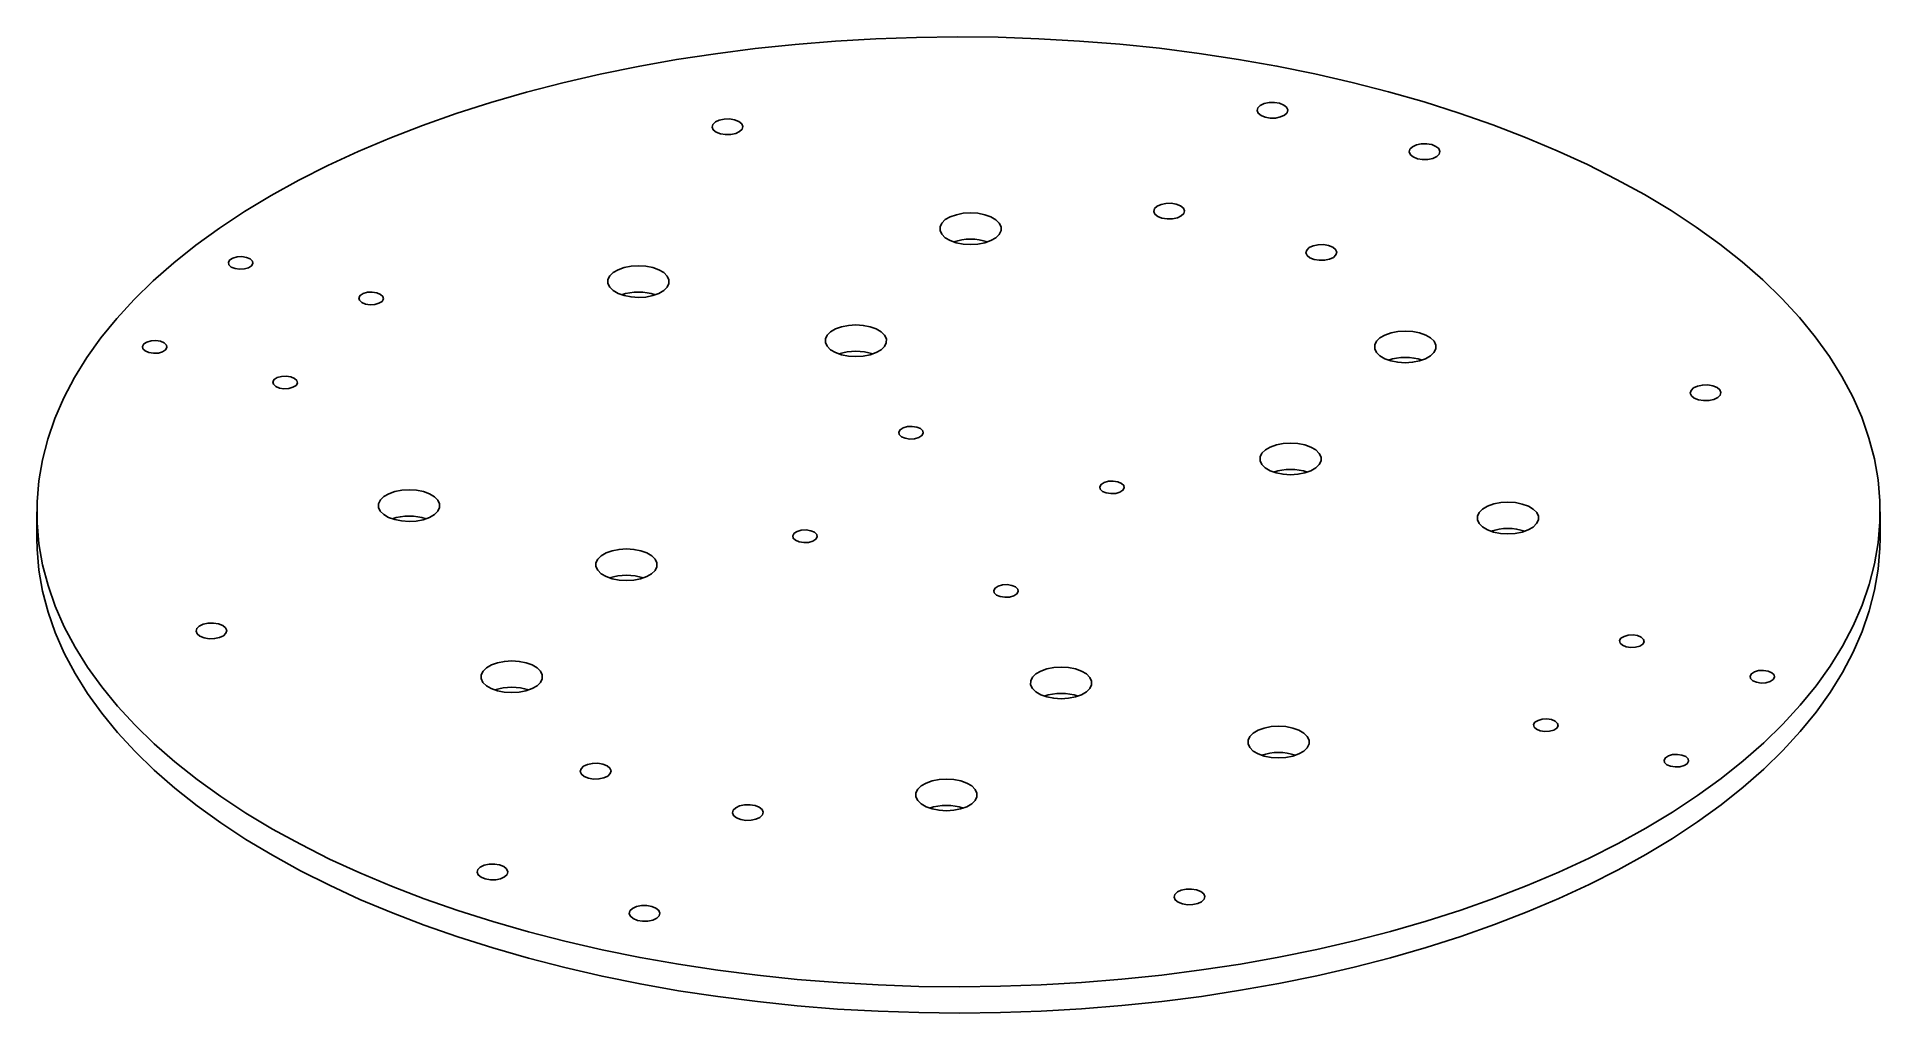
# Paper-space layout '_上下二等角轴测' of a CAD drawing. Header units: millimetres. Extents: x -150 to 150, y -77 to 82.
import ezdxf

# ---------------------------------------------------------------- set-up
doc = ezdxf.new("R2010")
doc.units = ezdxf.units.MM

psp = doc.layouts.new('_上下二等角轴测')

# ---------------------------------------------------------------- linework, layer by layer
at = {"color": 7, "linetype": 'Continuous', "lineweight": 25}
for p, q in [((-150, 4.29), (-150, 0)), ((150, 0), (150, 4.29))]:
    psp.add_line(p, q, dxfattribs=at)
at = {"color": 7, "linetype": 'Continuous', "lineweight": 25, "flags": 128}
for points in [[(-70, -64.04), (-64.07, -65.57), (-58.01, -66.96), (-51.83, -68.21), (-45.55, -69.32), (-39.19, -70.29), (-32.74, -71.11), (-26.24, -71.78), (-19.68, -72.3), (-13.08, -72.68), (-6.46, -72.9), (0.18, -72.97), (6.81, -72.89), (13.43, -72.66), (20.03, -72.28), (26.58, -71.75), (33.09, -71.07), (39.53, -70.24), (45.89, -69.27), (52.16, -68.15), (58.33, -66.89), (64.39, -65.49), (70.32, -63.96), (76.11, -62.29), (81.75, -60.49), (87.23, -58.56), (92.55, -56.51), (97.68, -54.35), (102.62, -52.06), (107.36, -49.67), (111.88, -47.17), (116.19, -44.57), (120.28, -41.88), (124.12, -39.09), (127.73, -36.22), (131.08, -33.27), (134.18, -30.25), (137.01, -27.16), (139.58, -24.01), (141.87, -20.8), (143.89, -17.54), (145.62, -14.24), (147.07, -10.91), (148.23, -7.54), (149.1, -4.15), (149.68, -0.75), (149.97, 2.67), (149.96, 6.09), (149.66, 9.5), (149.06, 12.9), (148.18, 16.29), (147, 19.66), (145.54, 22.99), (143.79, 26.29), (141.76, 29.54), (139.45, 32.75), (136.87, 35.9), (134.02, 38.98), (130.91, 42), (127.54, 44.95), (123.93, 47.81), (120.07, 50.59), (115.97, 53.28), (111.65, 55.88), (107.11, 58.37), (102.36, 60.76), (97.41, 63.03), (92.27, 65.2), (86.95, 67.24), (81.46, 69.16), (75.8, 70.95), (70, 72.61), (64.07, 74.14), (58.01, 75.53), (51.83, 76.78), (45.55, 77.89), (39.19, 78.86), (32.74, 79.68), (26.24, 80.35), (19.68, 80.87), (13.08, 81.25), (6.46, 81.47), (-0.18, 81.54), (-6.81, 81.46), (-13.43, 81.23), (-20.03, 80.85), (-26.58, 80.32), (-33.09, 79.64), (-39.53, 78.81), (-45.89, 77.84), (-52.16, 76.72), (-58.33, 75.46), (-64.39, 74.06), (-70.32, 72.53), (-76.11, 70.86), (-81.75, 69.06), (-87.23, 67.13), (-92.55, 65.08), (-97.68, 62.92), (-102.62, 60.63), (-107.36, 58.24), (-111.88, 55.74), (-116.19, 53.14), (-120.28, 50.45), (-124.12, 47.66), (-127.73, 44.79), (-131.08, 41.84), (-134.18, 38.82), (-137.01, 35.73), (-139.58, 32.58), (-141.87, 29.37), (-143.89, 26.11), (-145.62, 22.81), (-147.07, 19.48), (-148.23, 16.11), (-149.1, 12.72), (-149.68, 9.32), (-149.97, 5.9), (-149.96, 2.49), (-149.66, -0.93), (-149.06, -4.33), (-148.18, -7.72), (-147, -11.08), (-145.54, -14.42), (-143.79, -17.72), (-141.76, -20.97), (-139.45, -24.17), (-136.87, -27.32), (-134.02, -30.41), (-130.91, -33.43), (-127.54, -36.38), (-123.93, -39.24), (-120.07, -42.02), (-115.97, -44.71), (-111.65, -47.31), (-107.11, -49.8), (-102.36, -52.19), (-97.41, -54.46), (-92.27, -56.62), (-86.95, -58.67), (-81.46, -60.59), (-75.8, -62.38), (-70, -64.04)], [(49.92, 68.46), (50.75, 68.32), (51.62, 68.34), (52.42, 68.51), (53.06, 68.81), (53.47, 69.21), (53.59, 69.65), (53.4, 70.09), (52.94, 70.46), (52.26, 70.74), (51.43, 70.88), (50.56, 70.86), (49.76, 70.69), (49.11, 70.39), (48.71, 69.99), (48.59, 69.55), (48.77, 69.11), (49.24, 68.74), (49.92, 68.46)], [(-38.76, 65.78), (-37.94, 65.64), (-37.07, 65.66), (-36.26, 65.82), (-35.62, 66.13), (-35.21, 66.52), (-35.1, 66.96), (-35.28, 67.4), (-35.74, 67.78), (-36.43, 68.05), (-37.25, 68.19), (-38.12, 68.17), (-38.93, 68), (-39.57, 67.7), (-39.98, 67.31), (-40.09, 66.87), (-39.91, 66.43), (-39.45, 66.05), (-38.76, 65.78)], [(74.69, 61.73), (75.51, 61.59), (76.38, 61.61), (77.18, 61.78), (77.83, 62.08), (78.23, 62.48), (78.35, 62.92), (78.17, 63.36), (77.71, 63.73), (77.02, 64.01), (76.19, 64.15), (75.32, 64.13), (74.52, 63.96), (73.88, 63.66), (73.47, 63.26), (73.35, 62.82), (73.54, 62.38), (74, 62.01), (74.69, 61.73)], [(33.12, 52.06), (33.95, 51.93), (34.82, 51.94), (35.62, 52.11), (36.26, 52.41), (36.67, 52.81), (36.79, 53.25), (36.6, 53.69), (36.14, 54.07), (35.45, 54.34), (34.63, 54.48), (33.76, 54.46), (32.96, 54.29), (32.31, 53.99), (31.91, 53.6), (31.79, 53.15), (31.97, 52.72), (32.44, 52.34), (33.12, 52.06)], [(-0.37, 48.06), (0.75, 47.84), (1.95, 47.77), (3.14, 47.84), (4.27, 48.06), (5.27, 48.41), (6.07, 48.87), (6.63, 49.42), (6.92, 50.03), (6.92, 50.65), (6.64, 51.25), (6.08, 51.8), (5.28, 52.26), (4.29, 52.62), (3.17, 52.84), (1.97, 52.92), (0.77, 52.84), (-0.35, 52.62), (-1.35, 52.27), (-2.15, 51.81), (-2.71, 51.26), (-3, 50.66), (-3.01, 50.04), (-2.72, 49.43), (-2.16, 48.88), (-1.37, 48.42), (-0.37, 48.06)], [(-117.75, 43.86), (-117, 43.74), (-116.23, 43.79), (-115.54, 43.98), (-115.05, 44.29), (-114.83, 44.67), (-114.91, 45.07), (-115.28, 45.43), (-115.88, 45.68), (-116.63, 45.8), (-117.41, 45.75), (-118.1, 45.56), (-118.59, 45.25), (-118.81, 44.87), (-118.73, 44.47), (-118.36, 44.11), (-117.75, 43.86)], [(57.88, 45.33), (58.71, 45.2), (59.58, 45.21), (60.38, 45.38), (61.03, 45.68), (61.43, 46.08), (61.55, 46.52), (61.37, 46.96), (60.9, 47.34), (60.22, 47.61), (59.39, 47.75), (58.52, 47.73), (57.72, 47.56), (57.08, 47.26), (56.67, 46.87), (56.55, 46.42), (56.74, 45.99), (57.2, 45.61), (57.88, 45.33)], [(-54.42, 39.46), (-53.29, 39.24), (-52.1, 39.16), (-50.9, 39.23), (-49.77, 39.45), (-48.78, 39.8), (-47.98, 40.27), (-47.41, 40.82), (-47.12, 41.42), (-47.12, 42.04), (-47.41, 42.64), (-47.96, 43.19), (-48.76, 43.66), (-49.75, 44.01), (-50.88, 44.23), (-52.07, 44.31), (-53.27, 44.24), (-54.4, 44.02), (-55.39, 43.67), (-56.19, 43.2), (-56.76, 42.65), (-57.05, 42.05), (-57.05, 41.43), (-56.76, 40.83), (-56.21, 40.28), (-55.41, 39.81), (-54.42, 39.46)], [(-96.53, 38.09), (-95.78, 37.98), (-95, 38.02), (-94.32, 38.21), (-93.82, 38.52), (-93.6, 38.91), (-93.68, 39.31), (-94.05, 39.66), (-94.66, 39.91), (-95.41, 40.03), (-96.18, 39.99), (-96.87, 39.79), (-97.36, 39.48), (-97.58, 39.1), (-97.5, 38.7), (-97.13, 38.34), (-96.53, 38.09)], [(-19.04, 29.84), (-17.92, 29.62), (-16.72, 29.55), (-15.52, 29.62), (-14.4, 29.84), (-13.4, 30.19), (-12.6, 30.65), (-12.04, 31.2), (-11.75, 31.8), (-11.74, 32.43), (-12.03, 33.03), (-12.59, 33.58), (-13.38, 34.04), (-14.38, 34.4), (-15.5, 34.62), (-16.7, 34.7), (-17.89, 34.62), (-19.02, 34.4), (-20.02, 34.05), (-20.82, 33.59), (-21.38, 33.04), (-21.67, 32.44), (-21.67, 31.82), (-21.39, 31.21), (-20.83, 30.66), (-20.03, 30.2), (-19.04, 29.84)], [(70.38, 28.83), (71.5, 28.61), (72.7, 28.54), (73.9, 28.61), (75.03, 28.83), (76.02, 29.18), (76.82, 29.64), (77.38, 30.19), (77.67, 30.8), (77.68, 31.42), (77.39, 32.02), (76.83, 32.57), (76.04, 33.04), (75.05, 33.39), (73.92, 33.61), (72.72, 33.69), (71.53, 33.61), (70.4, 33.39), (69.41, 33.04), (68.6, 32.58), (68.04, 32.03), (67.75, 31.43), (67.75, 30.81), (68.03, 30.2), (68.59, 29.65), (69.39, 29.19), (70.38, 28.83)], [(-131.75, 30.19), (-131, 30.08), (-130.23, 30.12), (-129.54, 30.31), (-129.05, 30.62), (-128.83, 31.01), (-128.91, 31.41), (-129.28, 31.76), (-129.89, 32.02), (-130.63, 32.13), (-131.41, 32.09), (-132.1, 31.9), (-132.59, 31.59), (-132.81, 31.2), (-132.73, 30.8), (-132.36, 30.45), (-131.75, 30.19)], [(-110.53, 24.42), (-109.78, 24.31), (-109, 24.35), (-108.32, 24.54), (-107.82, 24.85), (-107.6, 25.24), (-107.68, 25.64), (-108.05, 25.99), (-108.66, 26.25), (-109.41, 26.36), (-110.18, 26.32), (-110.87, 26.13), (-111.36, 25.82), (-111.58, 25.43), (-111.5, 25.03), (-111.13, 24.68), (-110.53, 24.42)], [(120.43, 22.51), (121.26, 22.37), (122.13, 22.39), (122.93, 22.56), (123.58, 22.86), (123.98, 23.25), (124.1, 23.7), (123.92, 24.13), (123.45, 24.51), (122.77, 24.79), (121.94, 24.92), (121.07, 24.91), (120.27, 24.74), (119.63, 24.44), (119.22, 24.04), (119.1, 23.6), (119.29, 23.16), (119.75, 22.78), (120.43, 22.51)], [(-8.66, 16.25), (-7.91, 16.13), (-7.14, 16.18), (-6.45, 16.37), (-5.96, 16.68), (-5.74, 17.06), (-5.82, 17.46), (-6.19, 17.82), (-6.79, 18.07), (-7.54, 18.19), (-8.32, 18.14), (-9, 17.95), (-9.5, 17.64), (-9.72, 17.26), (-9.64, 16.86), (-9.27, 16.5), (-8.66, 16.25)], [(51.71, 10.61), (52.84, 10.39), (54.03, 10.32), (55.23, 10.39), (56.36, 10.61), (57.35, 10.96), (58.15, 11.42), (58.72, 11.97), (59.01, 12.58), (59.01, 13.2), (58.72, 13.8), (58.17, 14.35), (57.37, 14.82), (56.38, 15.17), (55.25, 15.39), (54.06, 15.47), (52.86, 15.39), (51.73, 15.17), (50.74, 14.82), (49.94, 14.36), (49.37, 13.81), (49.08, 13.21), (49.08, 12.59), (49.37, 11.98), (49.92, 11.43), (50.72, 10.97), (51.71, 10.61)], [(24.06, 7.35), (24.81, 7.24), (25.59, 7.28), (26.27, 7.47), (26.76, 7.79), (26.99, 8.17), (26.91, 8.57), (26.53, 8.92), (25.93, 9.18), (25.18, 9.29), (24.4, 9.25), (23.72, 9.06), (23.23, 8.75), (23, 8.36), (23.08, 7.96), (23.46, 7.61), (24.06, 7.35)], [(-91.75, 3.02), (-90.63, 2.8), (-89.43, 2.72), (-88.24, 2.79), (-87.11, 3.01), (-86.11, 3.36), (-85.31, 3.83), (-84.75, 4.38), (-84.46, 4.98), (-84.46, 5.6), (-84.74, 6.2), (-85.3, 6.75), (-86.1, 7.22), (-87.09, 7.57), (-88.21, 7.79), (-89.41, 7.87), (-90.61, 7.8), (-91.74, 7.58), (-92.73, 7.23), (-93.53, 6.76), (-94.09, 6.21), (-94.38, 5.61), (-94.39, 4.99), (-94.1, 4.39), (-93.54, 3.84), (-92.75, 3.37), (-91.75, 3.02)], [(87.09, 1), (88.21, 0.78), (89.41, 0.7), (90.61, 0.78), (91.74, 0.99), (92.73, 1.35), (93.53, 1.81), (94.09, 2.36), (94.38, 2.96), (94.39, 3.58), (94.1, 4.18), (93.54, 4.74), (92.75, 5.2), (91.75, 5.55), (90.63, 5.78), (89.43, 5.85), (88.24, 5.78), (87.11, 5.56), (86.11, 5.21), (85.31, 4.74), (84.75, 4.2), (84.46, 3.59), (84.46, 2.97), (84.74, 2.37), (85.3, 1.82), (86.1, 1.35), (87.09, 1)], [(-25.93, -0.61), (-25.18, -0.72), (-24.4, -0.68), (-23.72, -0.49), (-23.23, -0.18), (-23, 0.21), (-23.08, 0.61), (-23.46, 0.96), (-24.06, 1.22), (-24.81, 1.33), (-25.59, 1.29), (-26.27, 1.1), (-26.76, 0.79), (-26.99, 0.4), (-26.91, 0), (-26.53, -0.35), (-25.93, -0.61)], [(-150, 0), (-149.96, -1.8), (-149.66, -5.21), (-149.06, -8.62), (-148.18, -12.01), (-147, -15.37), (-145.54, -18.7), (-143.79, -22), (-141.76, -25.26), (-139.45, -28.46), (-136.87, -31.61), (-134.02, -34.7), (-130.91, -37.72), (-127.54, -40.66), (-123.93, -43.53), (-120.07, -46.31), (-115.97, -49), (-111.65, -51.59), (-107.11, -54.09), (-102.36, -56.47), (-97.41, -58.75), (-92.27, -60.91), (-86.95, -62.95), (-81.46, -64.87), (-75.8, -66.66), (-70, -68.33)], [(-70, -68.33), (-64.07, -69.85), (-58.01, -71.25), (-51.83, -72.5), (-45.55, -73.61), (-39.19, -74.57), (-32.74, -75.39), (-26.24, -76.06), (-19.68, -76.59), (-13.08, -76.96), (-6.46, -77.18), (0.18, -77.26), (6.81, -77.18), (13.43, -76.95), (20.03, -76.56), (26.58, -76.03), (33.09, -75.35), (39.53, -74.53), (45.89, -73.55), (52.16, -72.43), (58.33, -71.18), (64.39, -69.78), (70.32, -68.24), (76.11, -66.57), (81.75, -64.77), (87.23, -62.85), (92.55, -60.8), (97.68, -58.63), (102.62, -56.35), (107.36, -53.96), (111.88, -51.46), (116.19, -48.86), (120.28, -46.16), (124.12, -43.38), (127.73, -40.51), (131.08, -37.56), (134.18, -34.53), (137.01, -31.44), (139.58, -28.29), (141.87, -25.08), (143.89, -21.83), (145.62, -18.53), (147.07, -15.19), (148.23, -11.83), (149.1, -8.44), (149.68, -5.03), (149.97, -1.62), (150, 0)], [(-56.38, -6.6), (-55.25, -6.82), (-54.06, -6.9), (-52.86, -6.82), (-51.73, -6.6), (-50.74, -6.25), (-49.94, -5.79), (-49.37, -5.24), (-49.08, -4.64), (-49.08, -4.02), (-49.37, -3.41), (-49.92, -2.86), (-50.72, -2.4), (-51.71, -2.04), (-52.84, -1.82), (-54.03, -1.74), (-55.23, -1.82), (-56.36, -2.04), (-57.35, -2.39), (-58.15, -2.85), (-58.72, -3.4), (-59.01, -4), (-59.01, -4.62), (-58.72, -5.23), (-58.17, -5.78), (-57.37, -6.24), (-56.38, -6.6)], [(6.79, -9.5), (7.54, -9.61), (8.32, -9.57), (9, -9.38), (9.5, -9.07), (9.72, -8.68), (9.64, -8.28), (9.27, -7.93), (8.66, -7.68), (7.91, -7.56), (7.14, -7.6), (6.45, -7.8), (5.96, -8.11), (5.74, -8.49), (5.82, -8.89), (6.19, -9.25), (6.79, -9.5)], [(-122.77, -16.22), (-121.94, -16.35), (-121.07, -16.34), (-120.27, -16.17), (-119.63, -15.87), (-119.22, -15.47), (-119.1, -15.03), (-119.29, -14.59), (-119.75, -14.21), (-120.43, -13.94), (-121.26, -13.8), (-122.13, -13.82), (-122.93, -13.99), (-123.58, -14.29), (-123.98, -14.68), (-124.1, -15.13), (-123.92, -15.56), (-123.45, -15.94), (-122.77, -16.22)], [(108.66, -17.67), (109.41, -17.79), (110.18, -17.75), (110.87, -17.56), (111.36, -17.24), (111.58, -16.86), (111.5, -16.46), (111.13, -16.11), (110.53, -15.85), (109.78, -15.74), (109, -15.78), (108.32, -15.97), (107.82, -16.28), (107.6, -16.67), (107.68, -17.07), (108.05, -17.42), (108.66, -17.67)], [(-75.05, -24.82), (-73.92, -25.04), (-72.72, -25.12), (-71.53, -25.04), (-70.4, -24.82), (-69.41, -24.47), (-68.6, -24.01), (-68.04, -23.46), (-67.75, -22.86), (-67.75, -22.24), (-68.03, -21.63), (-68.59, -21.08), (-69.39, -20.62), (-70.38, -20.26), (-71.5, -20.04), (-72.7, -19.97), (-73.9, -20.04), (-75.03, -20.26), (-76.02, -20.61), (-76.82, -21.07), (-77.38, -21.62), (-77.67, -22.22), (-77.68, -22.84), (-77.39, -23.45), (-76.83, -24), (-76.04, -24.46), (-75.05, -24.82)], [(14.38, -25.83), (15.5, -26.05), (16.7, -26.12), (17.89, -26.05), (19.02, -25.83), (20.02, -25.48), (20.82, -25.02), (21.38, -24.47), (21.67, -23.87), (21.67, -23.24), (21.39, -22.64), (20.83, -22.09), (20.03, -21.63), (19.04, -21.27), (17.92, -21.05), (16.72, -20.97), (15.52, -21.05), (14.4, -21.27), (13.4, -21.62), (12.6, -22.08), (12.04, -22.63), (11.75, -23.23), (11.74, -23.85), (12.03, -24.46), (12.59, -25.01), (13.38, -25.47), (14.38, -25.83)], [(129.89, -23.44), (130.63, -23.56), (131.41, -23.52), (132.1, -23.33), (132.59, -23.01), (132.81, -22.63), (132.73, -22.23), (132.36, -21.88), (131.75, -21.62), (131, -21.51), (130.23, -21.55), (129.54, -21.74), (129.05, -22.05), (128.83, -22.44), (128.91, -22.84), (129.28, -23.19), (129.89, -23.44)], [(94.66, -31.34), (95.41, -31.45), (96.18, -31.41), (96.87, -31.22), (97.36, -30.91), (97.58, -30.52), (97.5, -30.12), (97.13, -29.77), (96.53, -29.52), (95.78, -29.4), (95, -29.45), (94.32, -29.64), (93.82, -29.95), (93.6, -30.33), (93.68, -30.73), (94.05, -31.09), (94.66, -31.34)], [(49.75, -35.44), (50.88, -35.66), (52.07, -35.74), (53.27, -35.67), (54.4, -35.45), (55.39, -35.1), (56.19, -34.63), (56.76, -34.08), (57.05, -33.48), (57.05, -32.86), (56.76, -32.26), (56.21, -31.71), (55.41, -31.24), (54.42, -30.89), (53.29, -30.66), (52.1, -30.59), (50.9, -30.66), (49.77, -30.88), (48.78, -31.23), (47.98, -31.7), (47.41, -32.25), (47.12, -32.85), (47.12, -33.47), (47.41, -34.07), (47.96, -34.62), (48.76, -35.09), (49.75, -35.44)], [(115.88, -37.11), (116.63, -37.22), (117.41, -37.18), (118.1, -36.99), (118.59, -36.68), (118.81, -36.29), (118.73, -35.89), (118.36, -35.54), (117.75, -35.29), (117, -35.17), (116.23, -35.21), (115.54, -35.41), (115.05, -35.72), (114.83, -36.1), (114.91, -36.5), (115.28, -36.86), (115.88, -37.11)], [(-60.22, -39.04), (-59.39, -39.18), (-58.52, -39.16), (-57.72, -38.99), (-57.08, -38.69), (-56.67, -38.29), (-56.55, -37.85), (-56.74, -37.41), (-57.2, -37.04), (-57.88, -36.76), (-58.71, -36.62), (-59.58, -36.64), (-60.38, -36.81), (-61.03, -37.11), (-61.43, -37.51), (-61.55, -37.95), (-61.37, -38.39), (-60.9, -38.76), (-60.22, -39.04)], [(-4.29, -44.05), (-3.17, -44.27), (-1.97, -44.34), (-0.77, -44.27), (0.35, -44.05), (1.35, -43.7), (2.15, -43.24), (2.71, -42.69), (3, -42.09), (3.01, -41.46), (2.72, -40.86), (2.16, -40.31), (1.37, -39.85), (0.37, -39.49), (-0.75, -39.27), (-1.95, -39.19), (-3.14, -39.27), (-4.27, -39.49), (-5.27, -39.84), (-6.07, -40.3), (-6.63, -40.85), (-6.92, -41.45), (-6.92, -42.07), (-6.64, -42.68), (-6.08, -43.23), (-5.28, -43.69), (-4.29, -44.05)], [(-35.45, -45.77), (-34.63, -45.91), (-33.76, -45.89), (-32.96, -45.72), (-32.31, -45.42), (-31.91, -45.02), (-31.79, -44.58), (-31.97, -44.14), (-32.44, -43.77), (-33.12, -43.49), (-33.95, -43.35), (-34.82, -43.37), (-35.62, -43.54), (-36.26, -43.84), (-36.67, -44.24), (-36.79, -44.68), (-36.6, -45.12), (-36.14, -45.49), (-35.45, -45.77)], [(-77.02, -55.44), (-76.19, -55.57), (-75.32, -55.56), (-74.52, -55.39), (-73.88, -55.09), (-73.47, -54.69), (-73.35, -54.25), (-73.54, -53.81), (-74, -53.43), (-74.69, -53.16), (-75.51, -53.02), (-76.38, -53.04), (-77.18, -53.21), (-77.83, -53.51), (-78.23, -53.9), (-78.35, -54.35), (-78.17, -54.78), (-77.71, -55.16), (-77.02, -55.44)], [(-52.26, -62.17), (-51.43, -62.3), (-50.56, -62.29), (-49.76, -62.12), (-49.11, -61.82), (-48.71, -61.42), (-48.59, -60.98), (-48.77, -60.54), (-49.24, -60.16), (-49.92, -59.89), (-50.75, -59.75), (-51.62, -59.77), (-52.42, -59.94), (-53.06, -60.24), (-53.47, -60.63), (-53.59, -61.08), (-53.4, -61.51), (-52.94, -61.89), (-52.26, -62.17)], [(36.43, -59.48), (37.25, -59.62), (38.12, -59.6), (38.93, -59.43), (39.57, -59.13), (39.98, -58.74), (40.09, -58.29), (39.91, -57.86), (39.45, -57.48), (38.76, -57.2), (37.94, -57.07), (37.07, -57.08), (36.26, -57.25), (35.62, -57.55), (35.21, -57.95), (35.1, -58.39), (35.28, -58.83), (35.74, -59.21), (36.43, -59.48)]]:
    psp.add_lwpolyline(points, dxfattribs=at)
at = {"color": 7, "linetype": 'Continuous', "lineweight": 25}
for centre in [(1.96, 39.79), (-52.09, 31.19), (-16.71, 21.57), (72.71, 20.56), (54.04, 2.34), (-89.42, -5.25), (89.42, -7.27), (-54.04, -14.87), (-72.71, -33.09), (16.71, -34.1), (52.09, -43.71), (-1.96, -52.32)]:
    psp.add_arc(centre, 8.85, 71.7416, 108.2584, dxfattribs=at)

doc.saveas('drawing.dxf')
